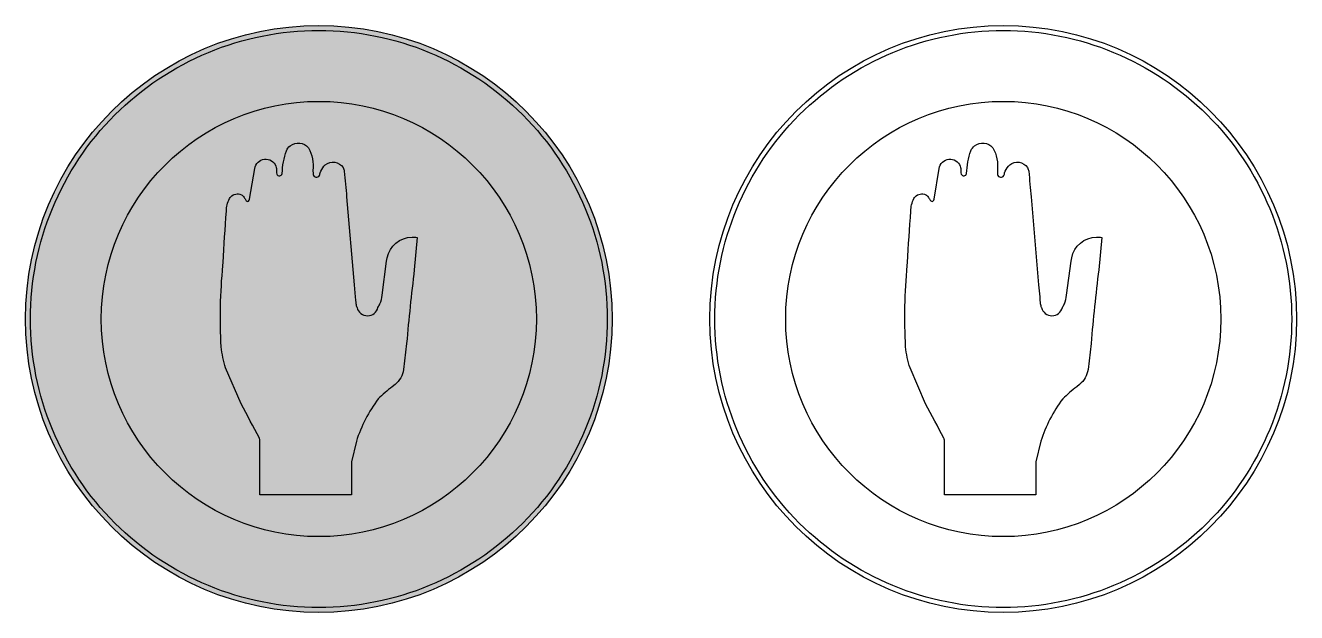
# Model space of a CAD drawing. Extents: x -700 to 600, y 0 to 600.
import ezdxf

# ---------------------------------------------------------------- set-up
doc = ezdxf.new("R2010")
doc.units = 0
doc.header["$MEASUREMENT"] = 0

msp = doc.modelspace()

# ---------------------------------------------------------------- hatches: boundary and pattern name
h = msp.add_hatch(color=1)
edge = h.paths.add_edge_path()
edge.add_arc((-400.0000000000001, 300), 300, 0, 180, ccw=False)
edge.add_arc((-400.0000000000001, 300), 300, -180, 0, ccw=False)
edge = h.paths.add_edge_path(flags=16)
edge.add_arc((-400.0004653868132, 300.0000246128209), 294.999534613188, 180.000004780383, 270.0000903889569, ccw=False)
edge.add_arc((-400.0002203871792, 300.0002203871791), 294.9997796129032, 89.99995719571302, 180.0000428042869, ccw=False)
edge.add_arc((-399.999779612821, 300.0002203871791), 294.9997796129032, -4.2804286977116135e-05, 90.00004280428698, ccw=False)
edge.add_arc((-399.9995346131871, 300.0000246128209), 294.999534613188, 269.9999096110431, 359.999995219617, ccw=False)
edge = h.paths.add_edge_path(flags=0)
edge.add_arc((-400.0000000000001, 300), 222.5, 0, 180, ccw=False)
edge.add_arc((-400.0000000000001, 300), 222.5, -180, 0, ccw=False)
edge = h.paths.add_edge_path(flags=0)
edge.add_line((-460.1960000000001, 174.992), (-460.1910000000001, 175.87))
edge.add_arc((-462.7298266500394, 176.0636920497213), 2.546204502602855, 355.6372442617466, 380.8272752869094)
edge.add_arc((-470.581600824598, 173.5013680990907), 10.80324610633841, 18.72223488727189, 25.52770590621385)
edge.add_arc((-1905.221186569476, -570.9289589635014), 1627.079287378992, 27.41207507132584, 28.8088624181384)
edge.add_line((-479.5220000000002, 213.143), (-495.3730000000001, 249.928))
edge.add_arc((-387.7195865283258, 283.738152020665), 112.8378651506831, 186.2861900226056, 197.4356701523762, ccw=False)
edge.add_arc((66.04576281188645, 301.1439832276265), 566.7067612852039, 174.5850511731633, 183.0103108132975, ccw=False)
edge.add_line((-498.1320000000001, 354.623), (-497.9160000000001, 357.653))
edge.add_arc((2092.999594264718, 216.6829901445062), 2594.74780282839, 175.7223400160021, 176.8856451978163, ccw=False)
edge.add_arc((-466.0133961300807, 410.185061698372), 28.50663184707101, 153.1821233861504, 179.9197275607627, ccw=False)
edge.add_arc((-476.1775122208506, 414.0714173553693), 17.71762434729361, 141.9937459707971, 149.5667510775415, ccw=False)
edge.add_arc((-483.4081763684382, 418.6405866021162), 9.246154236653934, 63.34366547498661, 136.7065463037265, ccw=False)
edge.add_arc((-481.4512761107417, 421.7134537795591), 5.634133567820387, 27.637581876044692, 67.11214507404219, ccw=False)
edge.add_arc((-493.1127740866789, 412.4678984868419), 20.44390308823997, 25.691967132729985, 35.45617721221538, ccw=False)
edge.add_arc((-472.8874535072636, 422.1980260925856), 2.000227013041496, 205.6875861855624, 296.1151616212082)
edge.add_arc((-473.163231857263, 422.4740098417585), 2.372782521027526, 299.1625792491201, 362.6568937139332)
edge.add_line((-470.7930000000001, 422.584), (-465.4750000000001, 453.797))
edge.add_arc((-454.4124209856026, 452.2844339244587), 11.16550538859157, 20.616865027258484, 172.2143305866174, ccw=False)
edge.add_arc((-449.8614168559561, 453.6483864094668), 6.433953589405849, 1.2522948229424173, 23.5202053399575, ccw=False)
edge.add_line((-443.4290000000001, 453.789), (-443.4290000000001, 450.93))
edge.add_arc((-436.9982595171762, 450.1132394884805), 6.482400858525237, 172.7616878070762, 199.7850125558592)
edge.add_arc((-440.4517267557262, 449.5360868712986), 3.101246851298086, 211.4283027041252, 343.8410405334465)
edge.add_arc((-353.7721747287046, 445.4173789168041), 83.76411654003934, 161.4791702283479, 177.7725504602941, ccw=False)
edge.add_arc((-418.4030397196155, 464.9920579648883), 16.38148721476162, 132.082915358269, 154.5754241901204, ccw=False)
edge.add_arc((-421.0972791003883, 466.0292945522577), 13.86746876830485, 40.88419170789672, 126.68543260129059, ccw=False)
edge.add_arc((-444.7660367233406, 456.2141135755805), 39.02990251203566, -6.589844426444699, 28.949347355722125, ccw=False)
edge.add_line((-405.9940000000001, 451.735), (-405.9260000000001, 448.595))
edge.add_arc((-402.3935539837479, 448.405549855131), 3.537522609839632, 176.9300862989516, 312.0324678196897)
edge.add_arc((-402.3091406807611, 448.3563624171929), 3.44459742261702, 311.5373522471506, 348.7270225559984)
edge.add_arc((-402.393945850665, 448.4080477697141), 3.538034515519088, 348.1746258461424, 359.5943670212889)
edge.add_arc((-391.0435148081655, 447.1817427128764), 7.904299079773185, 155.3932281300073, 171.2585913972926, ccw=False)
edge.add_arc((-380.851937887922, 443.5540229078352), 18.7047931497022, 156.1539727847254, 158.2903055130649, ccw=False)
edge.add_arc((-379.5177643877246, 443.1011404959804), 20.10855607068434, 133.6668558374656, 156.5105898705249, ccw=False)
edge.add_arc((-385.6737645839729, 447.7436375669096), 12.56193496745953, 34.00449795669772, 127.9672236870631, ccw=False)
edge.add_arc((-382.1305675122532, 450.3448990481699), 8.171741991302191, 4.408247722590318, 32.77832535601988, ccw=False)
edge.add_arc((-1393.320928681763, 343.0439324242416), 1025.035851313016, 4.572146813212328, 6.044045984172499, ccw=False)
edge.add_line((-371.5470000000001, 424.754), (-363.7980000000001, 334.949))
edge.add_line((-363.7980000000001, 334.949), (-362.7380000000002, 322.667))
edge.add_line((-362.7380000000002, 322.667), (-362.4580000000001, 319.417))
edge.add_line((-362.4580000000001, 319.417), (-362.2750000000001, 316.738))
edge.add_arc((-339.0354994839785, 319.4331871843752), 23.39526486691243, 186.6152907321207, 196.6317735283502)
edge.add_arc((-352.1665980046336, 316.4183025323318), 9.988527346416406, 201.6264097119954, 208.795370785792)
edge.add_arc((-350.241474102183, 314.3592324998898), 11.02749740801608, 194.4526048676167, 346.2063911291702)
edge.add_arc((-366.4644916976608, 328.8578694606614), 31.91744070733152, 327.5454501385583, 335.0317343554337)
edge.add_arc((-357.677932960094, 325.0787817395948), 22.35863607153487, 334.3063813058031, 358.4013023467356)
edge.add_line((-335.3280000000001, 324.455), (-330.6810000000001, 359.188))
edge.add_line((-330.6810000000001, 359.188), (-330.0120000000001, 362.433))
edge.add_arc((-304.3982326221376, 357.7037694732727), 26.04670229918134, 90.34484838977829, 169.5389335835462, ccw=False)
edge.add_arc((-304.1042337129266, 354.0388535094159), 29.71456572172156, 80.77375863595262, 90.86920322896492, ccw=False)
edge.add_line((-299.3400000000001, 383.369), (-302.3900000000001, 350.3680000000001))
edge.add_arc((2227.194885010986, 49.19217829909599), 2547.450993847234, 173.2102490172518, 174.9139557655762)
edge.add_line((-310.2260000000001, 275.028), (-313.3100000000001, 248.332))
edge.add_arc((-337.9156323561209, 252.1327744697904), 24.89745027537537, 310.0957771294726, 351.21905461780483, ccw=False)
edge.add_line((-321.8800000000001, 233.087), (-324.8570000000001, 230.607))
edge.add_arc((-257.9936275517995, 138.1277830574916), 114.1188684725113, 125.8672948473802, 135.3412293690283)
edge.add_arc((-221.0819602718345, 129.6507286967446), 147.6816286878801, 143.0911529772239, 162.1202431927155)
edge.add_line((-361.6310000000001, 174.992), (-366.7410000000001, 154.104))
edge.add_line((-366.7410000000001, 154.104), (-366.7410000000001, 120.104))
edge.add_line((-366.7410000000001, 120.104), (-460.1990000000001, 120.104))
edge.add_line((-460.1990000000001, 120.104), (-460.1990000000001, 173.219))
edge.add_line((-460.1990000000001, 173.219), (-460.1960000000001, 174.992))
h = msp.add_hatch(color=7)
edge = h.paths.add_edge_path()
edge.add_arc((-400.0004653868132, 300.0000246128209), 294.999534613188, 180.000004780383, 270.0000903889569, ccw=False)
edge.add_arc((-400.0002203871792, 300.0002203871791), 294.9997796129032, 89.99995719571302, 180.0000428042869, ccw=False)
edge.add_arc((-399.999779612821, 300.0002203871791), 294.9997796129032, -4.2804286977116135e-05, 90.00004280428698, ccw=False)
edge.add_arc((-399.9995346131871, 300.0000246128209), 294.999534613188, 269.9999096110431, 359.999995219617, ccw=False)
edge = h.paths.add_edge_path(flags=16)
edge.add_arc((-400.0000000000001, 300), 222.5, 0, 180, ccw=False)
edge.add_arc((-400.0000000000001, 300), 222.5, -180, 0, ccw=False)
edge = h.paths.add_edge_path(flags=0)
edge.add_line((-460.1960000000001, 174.992), (-460.1910000000001, 175.87))
edge.add_arc((-462.7298266500394, 176.0636920497213), 2.546204502602855, 355.6372442617466, 380.8272752869094)
edge.add_arc((-470.581600824598, 173.5013680990907), 10.80324610633841, 18.72223488727189, 25.52770590621385)
edge.add_arc((-1905.221186569476, -570.9289589635014), 1627.079287378992, 27.41207507132584, 28.8088624181384)
edge.add_line((-479.5220000000002, 213.143), (-495.3730000000001, 249.928))
edge.add_arc((-387.7195865283258, 283.738152020665), 112.8378651506831, 186.2861900226056, 197.4356701523762, ccw=False)
edge.add_arc((66.04576281188645, 301.1439832276265), 566.7067612852039, 174.5850511731633, 183.0103108132975, ccw=False)
edge.add_line((-498.1320000000001, 354.623), (-497.9160000000001, 357.653))
edge.add_arc((2092.999594264718, 216.6829901445062), 2594.74780282839, 175.7223400160021, 176.8856451978163, ccw=False)
edge.add_arc((-466.0133961300807, 410.185061698372), 28.50663184707101, 153.1821233861504, 179.9197275607627, ccw=False)
edge.add_arc((-476.1775122208506, 414.0714173553693), 17.71762434729361, 141.9937459707971, 149.5667510775415, ccw=False)
edge.add_arc((-483.4081763684382, 418.6405866021162), 9.246154236653934, 63.34366547498661, 136.7065463037265, ccw=False)
edge.add_arc((-481.4512761107417, 421.7134537795591), 5.634133567820387, 27.637581876044692, 67.11214507404219, ccw=False)
edge.add_arc((-493.1127740866789, 412.4678984868419), 20.44390308823997, 25.691967132729985, 35.45617721221538, ccw=False)
edge.add_arc((-472.8874535072636, 422.1980260925856), 2.000227013041496, 205.6875861855624, 296.1151616212082)
edge.add_arc((-473.163231857263, 422.4740098417585), 2.372782521027526, 299.1625792491201, 362.6568937139332)
edge.add_line((-470.7930000000001, 422.584), (-465.4750000000001, 453.797))
edge.add_arc((-454.4124209856026, 452.2844339244587), 11.16550538859157, 20.616865027258484, 172.2143305866174, ccw=False)
edge.add_arc((-449.8614168559561, 453.6483864094668), 6.433953589405849, 1.2522948229424173, 23.5202053399575, ccw=False)
edge.add_line((-443.4290000000001, 453.789), (-443.4290000000001, 450.93))
edge.add_arc((-436.9982595171762, 450.1132394884805), 6.482400858525237, 172.7616878070762, 199.7850125558592)
edge.add_arc((-440.4517267557262, 449.5360868712986), 3.101246851298086, 211.4283027041252, 343.8410405334465)
edge.add_arc((-353.7721747287046, 445.4173789168041), 83.76411654003934, 161.4791702283479, 177.7725504602941, ccw=False)
edge.add_arc((-418.4030397196155, 464.9920579648883), 16.38148721476162, 132.082915358269, 154.5754241901204, ccw=False)
edge.add_arc((-421.0972791003883, 466.0292945522577), 13.86746876830485, 40.88419170789672, 126.68543260129059, ccw=False)
edge.add_arc((-444.7660367233406, 456.2141135755805), 39.02990251203566, -6.589844426444699, 28.949347355722125, ccw=False)
edge.add_line((-405.9940000000001, 451.735), (-405.9260000000001, 448.595))
edge.add_arc((-402.3935539837479, 448.405549855131), 3.537522609839632, 176.9300862989516, 312.0324678196897)
edge.add_arc((-402.3091406807611, 448.3563624171929), 3.44459742261702, 311.5373522471506, 348.7270225559984)
edge.add_arc((-402.393945850665, 448.4080477697141), 3.538034515519088, 348.1746258461424, 359.5943670212889)
edge.add_arc((-391.0435148081655, 447.1817427128764), 7.904299079773185, 155.3932281300073, 171.2585913972926, ccw=False)
edge.add_arc((-380.851937887922, 443.5540229078352), 18.7047931497022, 156.1539727847254, 158.2903055130649, ccw=False)
edge.add_arc((-379.5177643877246, 443.1011404959804), 20.10855607068434, 133.6668558374656, 156.5105898705249, ccw=False)
edge.add_arc((-385.6737645839729, 447.7436375669096), 12.56193496745953, 34.00449795669772, 127.9672236870631, ccw=False)
edge.add_arc((-382.1305675122532, 450.3448990481699), 8.171741991302191, 4.408247722590318, 32.77832535601988, ccw=False)
edge.add_arc((-1393.320928681763, 343.0439324242416), 1025.035851313016, 4.572146813212328, 6.044045984172499, ccw=False)
edge.add_line((-371.5470000000001, 424.754), (-363.7980000000001, 334.949))
edge.add_line((-363.7980000000001, 334.949), (-362.7380000000002, 322.667))
edge.add_line((-362.7380000000002, 322.667), (-362.4580000000001, 319.417))
edge.add_line((-362.4580000000001, 319.417), (-362.2750000000001, 316.738))
edge.add_arc((-339.0354994839785, 319.4331871843752), 23.39526486691243, 186.6152907321207, 196.6317735283502)
edge.add_arc((-352.1665980046336, 316.4183025323318), 9.988527346416406, 201.6264097119954, 208.795370785792)
edge.add_arc((-350.241474102183, 314.3592324998898), 11.02749740801608, 194.4526048676167, 346.2063911291702)
edge.add_arc((-366.4644916976608, 328.8578694606614), 31.91744070733152, 327.5454501385583, 335.0317343554337)
edge.add_arc((-357.677932960094, 325.0787817395948), 22.35863607153487, 334.3063813058031, 358.4013023467356)
edge.add_line((-335.3280000000001, 324.455), (-330.6810000000001, 359.188))
edge.add_line((-330.6810000000001, 359.188), (-330.0120000000001, 362.433))
edge.add_arc((-304.3982326221376, 357.7037694732727), 26.04670229918134, 90.34484838977829, 169.5389335835462, ccw=False)
edge.add_arc((-304.1042337129266, 354.0388535094159), 29.71456572172156, 80.77375863595262, 90.86920322896492, ccw=False)
edge.add_line((-299.3400000000001, 383.369), (-302.3900000000001, 350.3680000000001))
edge.add_arc((2227.194885010986, 49.19217829909599), 2547.450993847234, 173.2102490172518, 174.9139557655762)
edge.add_line((-310.2260000000001, 275.028), (-313.3100000000001, 248.332))
edge.add_arc((-337.9156323561209, 252.1327744697904), 24.89745027537537, 310.0957771294726, 351.21905461780483, ccw=False)
edge.add_line((-321.8800000000001, 233.087), (-324.8570000000001, 230.607))
edge.add_arc((-257.9936275517995, 138.1277830574916), 114.1188684725113, 125.8672948473802, 135.3412293690283)
edge.add_arc((-221.0819602718345, 129.6507286967446), 147.6816286878801, 143.0911529772239, 162.1202431927155)
edge.add_line((-361.6310000000001, 174.992), (-366.7410000000001, 154.104))
edge.add_line((-366.7410000000001, 154.104), (-366.7410000000001, 120.104))
edge.add_line((-366.7410000000001, 120.104), (-460.1990000000001, 120.104))
edge.add_line((-460.1990000000001, 120.104), (-460.1990000000001, 173.219))
edge.add_line((-460.1990000000001, 173.219), (-460.1960000000001, 174.992))

# ---------------------------------------------------------------- linework, layer by layer
at = {"color": 1}
msp.add_lwpolyline([(-700.0000000000001, 300, -1), (-100.0000000000001, 300, -1)], format="xyb", close=True, dxfattribs=at)
for points in [[(0, 300, -1), (600, 300, -1)], [(-400.0000000000001, 5.00049, -0.414214), (-695.0000000000001, 300, -0.414214), (-400.0000000000001, 595, -0.414214), (-105.0000000000001, 300, -0.414214)], [(300, 5.00049, -0.414214), (5, 300, -0.414214), (300, 595, -0.414214), (595, 300, -0.414214)], [(-622.5000000000001, 300, -1), (-177.5000000000001, 300, -1)], [(77.5, 300, -1), (522.5, 300, -1)], [(-460.1960000000001, 174.992), (-460.1910000000001, 175.87, 0.110357), (-460.3500000000001, 176.969, 0.0297032), (-460.8330000000001, 178.157, 0.00609471), (-479.5220000000002, 213.143), (-495.3730000000001, 249.928, -0.04868719999999999), (-499.8790000000001, 271.383, -0.0367787), (-498.1320000000001, 354.623), (-497.9160000000001, 357.653, -0.00507592), (-494.5200000000001, 410.225, -0.117197), (-491.4540000000001, 423.046, -0.0330555), (-490.1380000000001, 424.981, -0.331507), (-479.2600000000001, 426.904, -0.173964), (-476.4600000000002, 424.327, -0.04263019999999999), (-474.6900000000001, 421.331, 0.416401), (-472.0070000000001, 420.402, 0.284359), (-470.7930000000001, 422.584), (-465.4750000000001, 453.797, -0.778461), (-443.9620000000001, 456.216, -0.097469), (-443.4290000000001, 453.789), (-443.4290000000001, 450.93, 0.118461), (-443.0980000000001, 447.919, 0.651971), (-437.4730000000001, 448.673, -0.07121330000000001), (-433.1980000000001, 472.025, -0.0984584), (-429.3820000000001, 477.15, -0.392909), (-410.6130000000001, 475.106, -0.156324), (-405.9940000000001, 451.735), (-405.9260000000001, 448.595, 0.668825), (-400.0250000000001, 445.778, 0.16371), (-398.9310000000001, 447.683, 0.04986930000000001), (-398.8560000000001, 448.383, -0.0693365), (-398.2300000000001, 450.473, -0.00932178), (-397.9600000000001, 451.116, -0.100006), (-393.4020000000001, 457.647, -0.434619), (-375.2600000000001, 454.769, -0.124424), (-373.9830000000001, 450.973, -0.00642246), (-371.5470000000001, 424.754), (-363.7980000000001, 334.949), (-362.7380000000002, 322.667), (-362.4580000000001, 319.417), (-362.2750000000001, 316.738, 0.043733), (-361.4520000000001, 312.737, 0.0312907), (-360.9200000000001, 311.607, 0.7795569999999999), (-339.5320000000001, 311.73, 0.0326767), (-337.5300000000001, 315.385, 0.105523), (-335.3280000000001, 324.455), (-330.6810000000001, 359.188), (-330.0120000000001, 362.433, -0.359993), (-304.5550000000001, 383.75, -0.0440782), (-299.3400000000001, 383.369), (-302.3900000000001, 350.3680000000001, 0.00743396), (-310.2260000000001, 275.028), (-313.3100000000001, 248.332, -0.181385), (-321.8800000000001, 233.087), (-324.8570000000001, 230.607, 0.04136140000000001), (-339.1670000000001, 218.34, 0.0832214), (-361.6310000000001, 174.992), (-366.7410000000001, 154.104), (-366.7410000000001, 120.104), (-460.1990000000001, 120.104), (-460.1990000000001, 173.219)], [(239.804, 174.992), (239.809, 175.87, 0.110357), (239.65, 176.969, 0.0297032), (239.167, 178.157, 0.00609471), (220.478, 213.143), (204.627, 249.928, -0.04868719999999999), (200.121, 271.383, -0.0367787), (201.868, 354.623), (202.084, 357.653, -0.00507592), (205.48, 410.225, -0.117197), (208.546, 423.046, -0.0330555), (209.862, 424.981, -0.331507), (220.74, 426.904, -0.173964), (223.54, 424.327, -0.04263019999999999), (225.31, 421.331, 0.416401), (227.993, 420.402, 0.284359), (229.207, 422.584), (234.525, 453.797, -0.778461), (256.038, 456.216, -0.097469), (256.571, 453.789), (256.571, 450.93, 0.118461), (256.902, 447.919, 0.651971), (262.527, 448.673, -0.07121330000000001), (266.802, 472.025, -0.0984584), (270.618, 477.15, -0.392909), (289.387, 475.106, -0.156324), (294.006, 451.735), (294.074, 448.595, 0.668825), (299.975, 445.778, 0.16371), (301.069, 447.683, 0.04986930000000001), (301.144, 448.383, -0.0693365), (301.77, 450.473, -0.00932178), (302.04, 451.116, -0.100006), (306.598, 457.647, -0.434619), (324.74, 454.769, -0.124424), (326.017, 450.973, -0.00642246), (328.453, 424.754), (336.202, 334.949), (337.2619999999999, 322.667), (337.542, 319.417), (337.725, 316.738, 0.043733), (338.548, 312.737, 0.0312907), (339.08, 311.607, 0.7795569999999999), (360.468, 311.73, 0.0326767), (362.47, 315.385, 0.105523), (364.672, 324.455), (369.319, 359.188), (369.9880000000001, 362.433, -0.359993), (395.445, 383.75, -0.0440782), (400.66, 383.369), (397.61, 350.3680000000001, 0.00743396), (389.774, 275.028), (386.69, 248.332, -0.181385), (378.12, 233.087), (375.143, 230.607, 0.04136140000000001), (360.833, 218.34, 0.0832214), (338.369, 174.992), (333.259, 154.104), (333.259, 120.104), (239.801, 120.104), (239.801, 173.219)]]:
    msp.add_lwpolyline(points, format="xyb", close=True)

doc.saveas('drawing.dxf')
